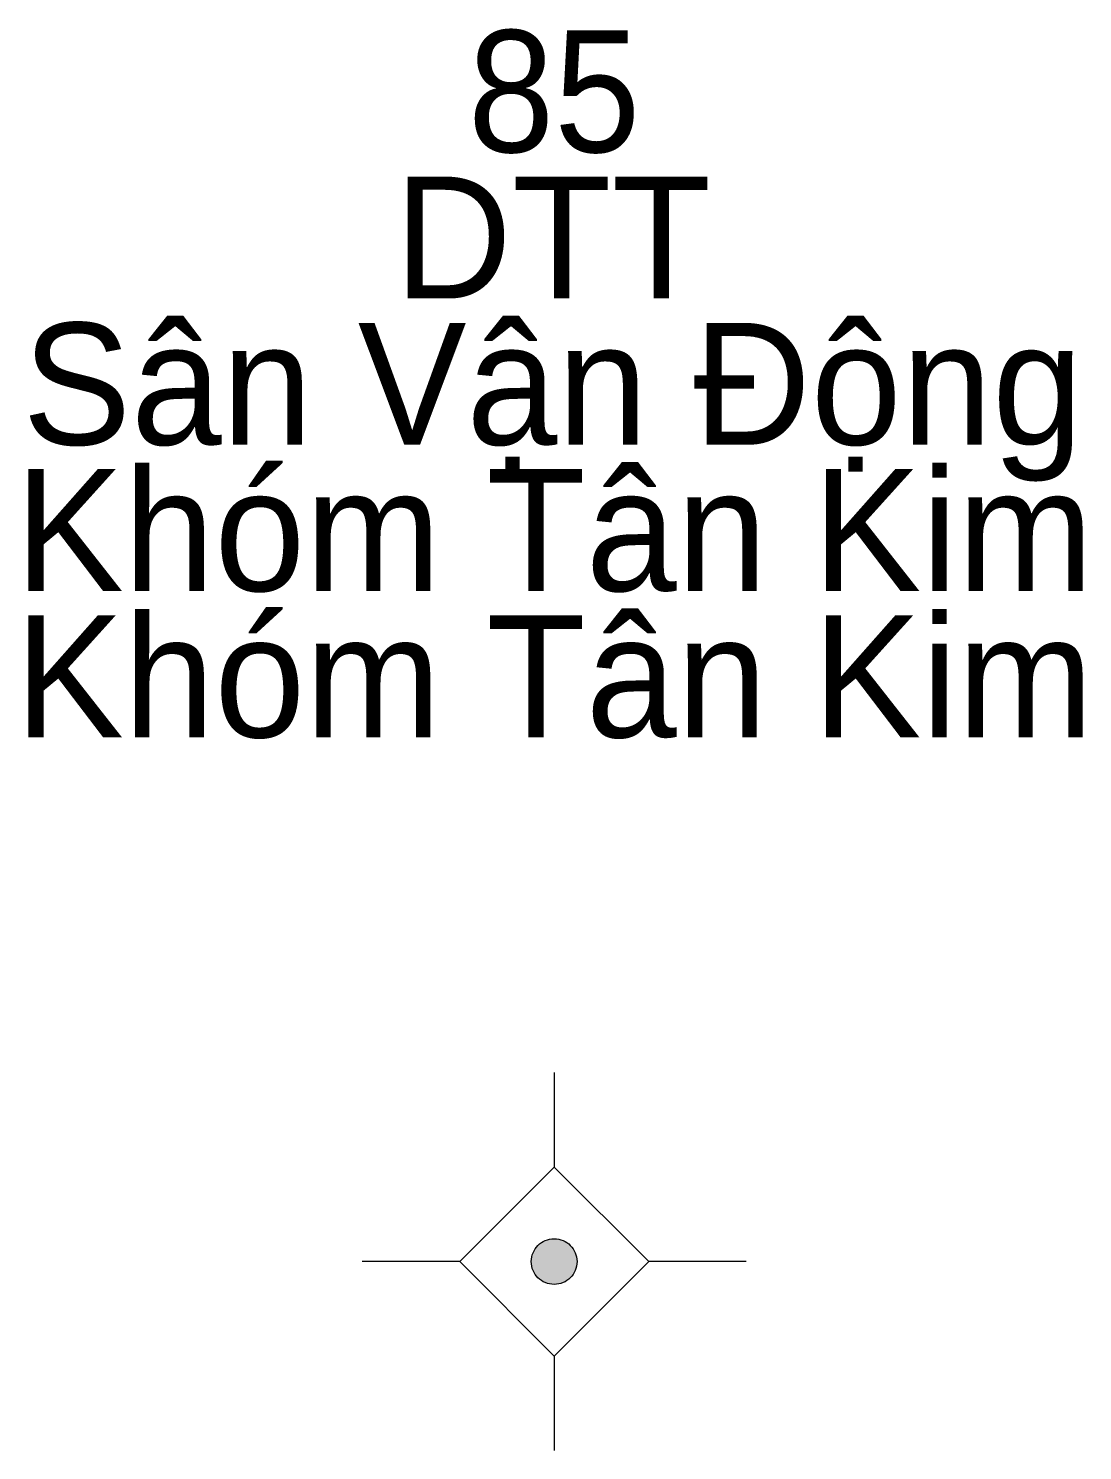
# Model space of a CAD drawing. Header units: metres. Extents: x 535914 to 536552, y 1836422 to 1837028.
# Drawn here: x 536338.865 to 536342.323, y 1836825.08 to 1836829.746 of the extents above; entities that cross this region are included whole.
import ezdxf
from ezdxf.enums import TextEntityAlignment as Align

# ---------------------------------------------------------------- set-up
doc = ezdxf.new("R2010")
doc.units = ezdxf.units.M
doc.header["$LTSCALE"] = 0.16
doc.linetypes.add('MEDIUM_DASHED', pattern=[4.5, 3, -1.5])
doc.layers.add('11', color=7, linetype='MEDIUM_DASHED', lineweight=13)
doc.layers.add('15', color=7, linetype='Continuous', lineweight=13)

msp = doc.modelspace()

# ---------------------------------------------------------------- hatches: boundary and pattern name
at = {"layer": '11'}
msp.add_hatch(color=256, dxfattribs=at).paths.add_polyline_path([(536340.6649, 1836825.7, 1), (536340.5149, 1836825.7, 1)])

# ---------------------------------------------------------------- linework, layer by layer
for p, q in [((536340.59, 1836826.32), (536340.59, 1836826.01)), ((536340.28, 1836825.7), (536339.96, 1836825.7)), ((536341.22, 1836825.7), (536340.9, 1836825.7)), ((536340.59, 1836825.39), (536340.59, 1836825.08))]:
    msp.add_line(p, q, dxfattribs=at)
msp.add_lwpolyline([(536340.59, 1836826.01), (536340.28, 1836825.7), (536340.59, 1836825.39), (536340.9, 1836825.7)], close=True, dxfattribs=at)
msp.add_circle((536340.5899, 1836825.7), 0.075, dxfattribs=at)

# ---------------------------------------------------------------- texts
at = {"layer": '15', "width": 0.95}
msp.add_text('85', height=0.4, dxfattribs=at).set_placement((536340.59, 1836829.34), align=Align.CENTER)
at = {"layer": '15'}
for s, p in [('DTT', (536340.585, 1836828.86)), ('Sân Vận Động', (536340.585, 1836828.38)), ('Khóm Tân Kim', (536340.59, 1836827.9)), ('Khóm Tân Kim', (536340.59, 1836827.42))]:
    msp.add_text(s, height=0.4, dxfattribs=at).set_placement(p, align=Align.CENTER)

doc.saveas('drawing.dxf')
